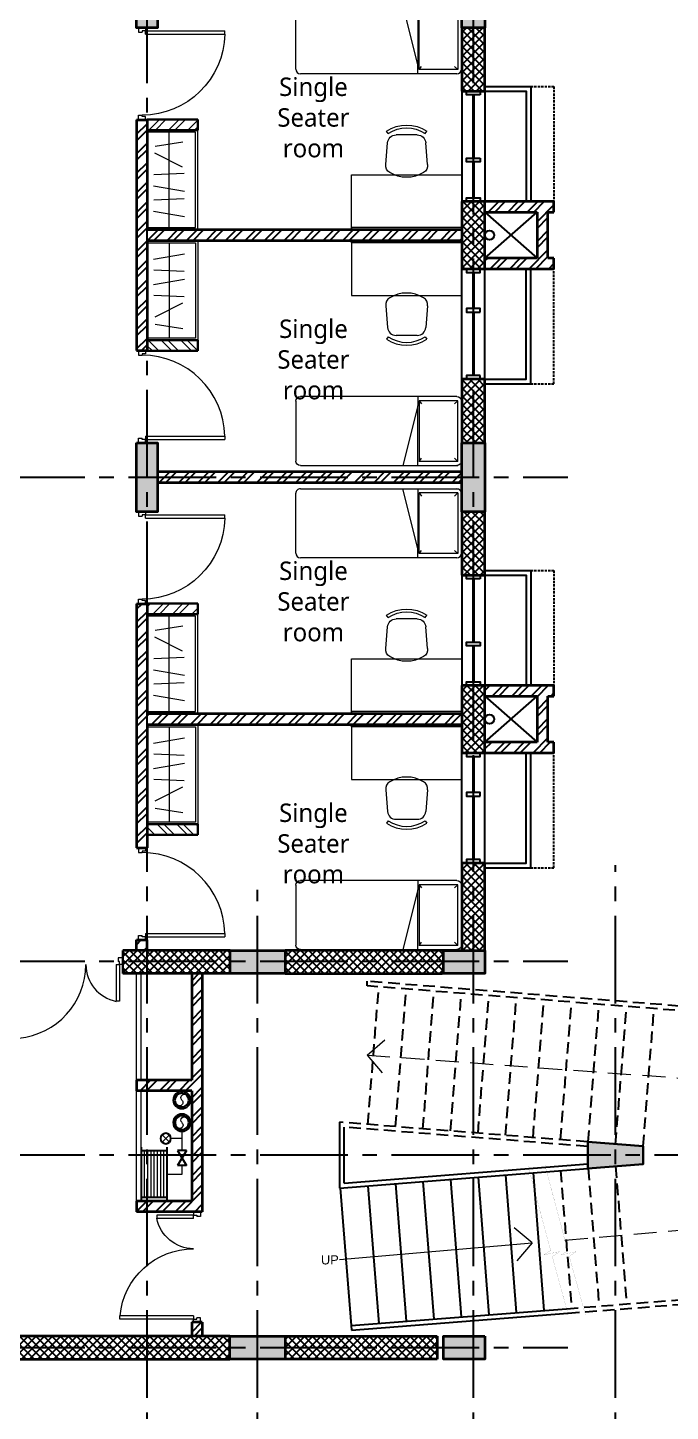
# Model space of a CAD drawing. Header units: millimetres. Extents: x -1107453 to -240403, y -265431 to 143409.
# Drawn here: x -292100 to -285118, y -50503 to -35466 of the extents above; entities that cross this region are included whole.
import ezdxf

# ---------------------------------------------------------------- set-up
doc = ezdxf.new("R2010")
doc.units = ezdxf.units.MM
doc.header["$MEASUREMENT"] = 0
for name, pattern in [('CENTER2', [28.575, 19.05, -3.175, 3.175, -3.175]), ('DASHED2', [0.375, 0.25, -0.125]), ('HIDDEN', [0.375, 0.25, -0.125]), ('HIDDEN2', [4.7625, 3.175, -1.5875])]:
    doc.linetypes.add(name, pattern=pattern)
for name, color, linetype in [('A-Anno-Grid Lines', 154, 'Continuous'), ('A-Elevation', 4, 'Continuous'), ('A-Steps', 3, 'Continuous'), ('A-Wall Patt', 8, 'Continuous'), ('A-Window', 4, 'Continuous'), ('S-Conc Patt', 9, 'Continuous')]:
    doc.layers.add(name, color=color, linetype=linetype)
for name, color, linetype, lineweight in [('A-Detail Lines', 8, 'Continuous', 25), ('A-Door', 4, 'Continuous', 9), ('A-Wall Sec', 1, 'Continuous', 30), ('A-WIN', 5, 'Continuous', 25), ('column hatch', 12, 'Continuous', 5), ('S-Concrete', 40, 'Continuous', 30), ('STAIR', 3, 'Continuous', 9), ('text', 7, 'Continuous', 9), ('Wall HATCH', 8, 'Continuous', 15)]:
    doc.layers.add(name, color=color, linetype=linetype, lineweight=lineweight)
doc.layers.add('frntr', color=32, linetype='Continuous', lineweight=15, true_color=0xbd5e00)
doc.layers.add('I-Furniture', color=7, linetype='Continuous', lineweight=15, true_color=0xc76300)
doc.styles.get("Standard").update_dxf_attribs({"font": 'trebuc.ttf'})
pattern_1 = [(45, (-151.27, -71520.88), (-44.194174, 44.194174), []), (135, (-151.27, -71520.88), (-44.194174, -44.194174), [])]
pattern_2 = [(45, (-807740.9, 84432.88), (-106.066017, 106.066017), []), (45, (-807670.2, 84432.88), (-106.066017, 106.066017), [])]

# ---------------------------------------------------------------- blocks, each defined once
blk = doc.blocks.new('ABL_Door_S - 1000 x 2100-11-3 Second Floor Lvl')
at = {"layer": 'A-Door', "color": 5}
for p, q in [((-500, 38), (-450, 38)), ((-500, -38), (-500, 38)), ((-450, 38), (-450, -3)), ((450, 38), (450, -3)), ((500, 38), (450, 38)), ((500, -38), (500, 38)), ((-500, -38), (-465, -38)), ((-465, -3), (-450, -3)), ((-465, -38), (-465, -3)), ((-430, -38), (-465, -38)), ((465, -3), (450, -3)), ((465, -38), (465, -3)), ((500, -38), (465, -38))]:
    blk.add_line(p, q, dxfattribs=at)
at = {"layer": 'A-Door', "color": 5, "lineweight": 18}
for p, q in [((-465, -38), (-465, -903)), ((-430, -38), (-430, -903)), ((-430, -903), (-465, -903))]:
    blk.add_line(p, q, dxfattribs=at)
at = {"layer": 'A-Door'}
blk.add_arc((-450, -2), 900, 271.2981, 359.9894, dxfattribs=at)
blk = doc.blocks.new('W 1200')
at = {"layer": 'A-Window', "linetype": 'HIDDEN', "ltscale": 100}
for p, q in [((552588, 7900), (552588, 9150)), ((552838, 7900), (552588, 7900))]:
    blk.add_line(p, q, dxfattribs=at)
at = {"layer": 'A-Window', "color": 2, "lineweight": 40}
for p, q in [((553463, 8720), (553463, 9110)), ((553463, 7990), (553463, 8680))]:
    blk.add_line(p, q, dxfattribs=at)
at = {"layer": 'A-Window', "color": 5}
for points in [[(553338, 7900), (552838, 7900), (552838, 9150)], [(553338, 7950), (552888, 7950), (552888, 9150)]]:
    blk.add_lwpolyline(points, dxfattribs=at)
at = {"layer": 'A-Window'}
for points in [[(553338, 7950), (553338, 9150)], [(553588, 7950), (553588, 9150)], [(553388, 8680), (553388, 8720), (553538, 8720), (553538, 8680), (553388, 8680)]]:
    blk.add_lwpolyline(points, dxfattribs=at)
for points in [[(553388, 9150), (553538, 9150), (553538, 9110), (553388, 9110)], [(553388, 7990), (553538, 7990), (553538, 7950), (553388, 7950)]]:
    blk.add_lwpolyline(points, close=True, dxfattribs=at)
blk = doc.blocks.new('Door 1200')
at = {"layer": 'A-Door', "color": 5, "lineweight": 18}
for p, q in [((524084, 16182), (524084, 16132)), ((524084, 16182), (524159, 16182)), ((524084, 16132), (524124, 16132)), ((524124, 16147), (524124, 16132)), ((524159, 16147), (524124, 16147)), ((524159, 16182), (524159, 16147)), ((524159, 16147), (524557, 16147)), ((524159, 16112), (524159, 16147)), ((524159, 16112), (524557, 16112)), ((524557, 16147), (524557, 16112)), ((524159, 15052), (524159, 15017)), ((524159, 15052), (524958, 15052)), ((524958, 15017), (524958, 15052)), ((524084, 15032), (524124, 15032)), ((524084, 14982), (524084, 15032)), ((524084, 14982), (524159, 14982)), ((524124, 15017), (524124, 15032)), ((524159, 15017), (524124, 15017)), ((524159, 14982), (524159, 15017)), ((524159, 15017), (524958, 15017))]:
    blk.add_line(p, q, dxfattribs=at)
at = {"layer": 'A-Door', "lineweight": 18}
for centre, radius, start, end in [((524155, 16193), 411, 270.5695, 348.692), ((524157, 14978), 804, 5.3148, 89.8715)]:
    blk.add_arc(centre, radius, start, end, dxfattribs=at)
blk = doc.blocks.new('f h')
at = {"layer": 'A-WIN'}
for p, q in [((1010874, -78570), (1010972, -78570)), ((1010874, -78570), (1010972, -78734)), ((1010972, -78570), (1010874, -78734)), ((1011088, -78536), (1011088, -79120)), ((1011088, -78575), (1011368, -78575)), ((1011368, -78536), (1011368, -79120)), ((1010874, -78734), (1010972, -78734)), ((1011088, -79081), (1011368, -79081))]:
    blk.add_line(p, q, dxfattribs=at)
at = {"layer": 'A-WIN', "ltscale": 50}
for centre, radius in [((1010925, -78023), 93.8), ((1010925, -78023), 75), ((1010924, -78269), 93.8), ((1010924, -78269), 75)]:
    blk.add_circle(centre, radius, dxfattribs=at)
at = {"layer": 'A-WIN'}
blk.add_circle((1011100, -78441), 56.6, dxfattribs=at)
at = {"layer": 'Wall HATCH'}
for p, q in [((1010923, -78570), (1010923, -78344)), ((1010923, -78441), (1011044, -78441)), ((1011140, -78401), (1011060, -78481)), ((1011140, -78481), (1011060, -78401)), ((1011123, -78575), (1011123, -79081)), ((1011158, -78575), (1011158, -79081)), ((1011193, -78575), (1011193, -79081)), ((1011228, -78575), (1011228, -79081)), ((1011263, -78575), (1011263, -79081)), ((1011298, -78575), (1011298, -79081)), ((1011333, -78575), (1011333, -79081)), ((1010923, -78828), (1010923, -78734)), ((1011088, -78828), (1010923, -78828))]:
    blk.add_line(p, q, dxfattribs=at)
at = {"layer": 'Wall HATCH', "ltscale": 50}
for centre in [(1010899, -77997), (1010897, -78242)]:
    blk.add_arc(centre, 37.5, 314.6267, 134.6267, dxfattribs=at)
at = {"layer": 'Wall HATCH'}
for centre in [(1010952, -78050), (1010950, -78296)]:
    blk.add_arc(centre, 37.5, 134.6267, 314.6267, dxfattribs=at)
blk = doc.blocks.new('column 2.03')
at = {"layer": 'S-Conc Patt'}
h = blk.add_hatch(color=256, dxfattribs=at)
h.paths.add_polyline_path([(-391825, -41890), (-391778, -42135), (-392229, -42223), (-392277, -41978)])
h.paths.add_polyline_path([(-417144, -42306), (-417144, -42556), (-417593, -42556), (-417593, -42306)])
h.paths.add_polyline_path([(-386479, -25584), (-386233, -25536), (-386090, -26272), (-386335, -26320)])
h.paths.add_polyline_path([(-385475, -30747), (-385229, -30699), (-385086, -31436), (-385332, -31483)])
h.paths.add_polyline_path([(-394133, -32430), (-393887, -32382), (-393744, -33119), (-393990, -33166)])
h.paths.add_polyline_path([(-395136, -27267), (-394891, -27219), (-394748, -27955), (-394993, -28003)])
h.paths.add_polyline_path([(-417394, -22076), (-417144, -22076), (-417144, -22826), (-417394, -22826)])
h.paths.add_polyline_path([(-417394, -27336), (-417144, -27336), (-417144, -28086), (-417394, -28086)])
h.paths.add_polyline_path([(-417394, -32596), (-417144, -32596), (-417144, -33346), (-417394, -33346)])
h.paths.add_polyline_path([(-426214, -32596), (-425964, -32596), (-425964, -33346), (-426214, -33346)])
h.paths.add_polyline_path([(-426214, -27336), (-425964, -27336), (-425964, -28086), (-426214, -28086)])
h.paths.add_polyline_path([(-399019, -17228), (-398769, -17228), (-398769, -17978), (-399019, -17978)])
h.paths.add_polyline_path([(-399019, -11280), (-398769, -11280), (-398769, -12030), (-399019, -12030)])
h.paths.add_polyline_path([(-399019, -14460), (-398769, -14460), (-398769, -15210), (-399019, -15210)])
h.paths.add_polyline_path([(-415129, -17161), (-415379, -17161), (-415379, -17911), (-415129, -17911)])
h.paths.add_polyline_path([(-415129, -12030), (-415379, -12030), (-415379, -11280), (-415129, -11280)])
h.paths.add_polyline_path([(-415129, -15210), (-415379, -15210), (-415379, -14460), (-415129, -14460)])
h.paths.add_polyline_path([(-427169, -19106), (-426919, -19106), (-426919, -19856), (-427169, -19856)])
h.paths.add_polyline_path([(-421929, -11530), (-421929, -11280), (-422679, -11280), (-422679, -11530)])
h.paths.add_polyline_path([(-422679, -13701), (-422429, -13701), (-422429, -14451), (-422679, -14451)])
h.paths.add_polyline_path([(-428649, -19106), (-428399, -19106), (-428399, -19856), (-428649, -19856)])
h.paths.add_polyline_path([(-428649, -17161), (-428399, -17161), (-428399, -17911), (-428649, -17911)])
h.paths.add_polyline_path([(-422679, -17161), (-422429, -17161), (-422429, -17911), (-422679, -17911)])
h.paths.add_polyline_path([(-417144, -17161), (-417394, -17161), (-417394, -17911), (-417144, -17911)])
h.paths.add_polyline_path([(-420929, -17161), (-420699, -17161), (-420699, -17911), (-420929, -17911)])
h.paths.add_polyline_path([(-386030, -15131), (-385784, -15083), (-385641, -15819), (-385886, -15867)])
h.paths.add_polyline_path([(-390781, -18036), (-390733, -18281), (-391471, -18425), (-391519, -18179)])
h.paths.add_polyline_path([(-387914, -36727), (-387688, -36683), (-387600, -37135), (-387826, -37179)])
h.paths.add_polyline_path([(-389447, -41411), (-389400, -41656), (-389989, -41771), (-390036, -41525)])
h.paths.add_polyline_path([(-422429, -19106), (-422429, -19336), (-423179, -19336), (-423179, -19106)])
h.paths.add_polyline_path([(-383067, -38123), (-383024, -38349), (-383470, -38436), (-383514, -38210)])
h.paths.add_polyline_path([(-387024, -38892), (-386980, -39118), (-387432, -39206), (-387476, -38980)])
h.paths.add_polyline_path([(-383484, -35984), (-383440, -36209), (-383892, -36297), (-383936, -36071)])
h.paths.add_polyline_path([(-385427, -38358), (-385201, -38314), (-385115, -38756), (-385341, -38799)])
h.paths.add_polyline_path([(-385462, -36368), (-385418, -36594), (-385870, -36682), (-385914, -36456)])
h.paths.add_polyline_path([(-422429, -40296), (-422429, -40526), (-422879, -40526), (-422879, -40296)])
h.paths.add_polyline_path([(-422429, -38461), (-422659, -38461), (-422659, -38001), (-422429, -38001)])
h.paths.add_polyline_path([(-426469, -40296), (-426469, -40526), (-426919, -40526), (-426919, -40296)])
h.paths.add_polyline_path([(-426468, -38116), (-426468, -38346), (-426919, -38346), (-426919, -38116)])
h.paths.add_polyline_path([(-424789, -40066), (-424559, -40066), (-424559, -40526), (-424789, -40526)])
h.paths.add_polyline_path([(-424444, -38116), (-424444, -38346), (-424904, -38346), (-424904, -38116)])
h.paths.add_polyline_path([(-390643, -31752), (-390417, -31708), (-390274, -32444), (-390500, -32488)])
h.paths.add_polyline_path([(-389949, -26258), (-389723, -26214), (-389580, -26951), (-389805, -26995)])
h.paths.add_polyline_path([(-390863, -21556), (-390906, -21330), (-390170, -21187), (-390126, -21413)])
h.paths.add_polyline_path([(-393588, -16600), (-393363, -16556), (-393219, -17293), (-393445, -17336)])
h.paths.add_polyline_path([(-420929, -22076), (-420699, -22076), (-420699, -22826), (-420929, -22826)])
h.paths.add_polyline_path([(-386497, -40837), (-386449, -41083), (-387039, -41197), (-387087, -40952)])
h.paths.add_polyline_path([(-422428, -42306), (-422428, -42556), (-423028, -42556), (-423028, -42306)])
h.paths.add_polyline_path([(-387111, -17323), (-386866, -17275), (-386723, -18011), (-386969, -18059)])
h.paths.add_polyline_path([(-419312, -38116), (-419312, -38366), (-419912, -38366), (-419912, -38116)])
h.paths.add_polyline_path([(-426419, -22566), (-426419, -22316), (-427169, -22316), (-427169, -22566)])
h.paths.add_polyline_path([(-382684, -40096), (-382636, -40342), (-383077, -40427), (-383125, -40182)])
h.paths.add_polyline_path([(-419313, -42306), (-419313, -42556), (-419913, -42556), (-419913, -42306)])
h.paths.add_polyline_path([(-426467, -42306), (-426467, -42556), (-426918, -42556), (-426918, -42306)])
h.paths.add_polyline_path([(-399318, -16420), (-399068, -16420), (-399068, -17170), (-399318, -17170)])
h.paths.add_polyline_path([(-399319, -11280), (-399069, -11280), (-399069, -12030), (-399319, -12030)])
h.paths.add_polyline_path([(-414829, -12030), (-415079, -12030), (-415079, -11280), (-414829, -11280)])
h.paths.add_polyline_path([(-415079, -19600), (-414829, -19600), (-414829, -20350), (-415079, -20350)])
h.paths.add_polyline_path([(-399069, -20350), (-399319, -20350), (-399319, -19600), (-399069, -19600)])
h.paths.add_polyline_path([(-404329, -17095), (-404559, -17095), (-404559, -16495), (-404329, -16495)])
h.paths.add_polyline_path([(-415079, -16420), (-414829, -16420), (-414829, -17170), (-415079, -17170)])
h.paths.add_polyline_path([(-409589, -17095), (-409819, -17095), (-409819, -16495), (-409589, -16495)])
h.paths.add_polyline_path([(-390251, -37278), (-390203, -37524), (-390792, -37638), (-390840, -37393)])
h.paths.add_polyline_path([(-391647, -26588), (-391421, -26545), (-391278, -27281), (-391504, -27325)])
h.paths.add_polyline_path([(-420929, -27336), (-420699, -27336), (-420699, -28086), (-420929, -28086)])
h.paths.add_polyline_path([(-420929, -32596), (-420699, -32596), (-420699, -33346), (-420929, -33346)])
h.paths.add_polyline_path([(-399319, -14460), (-399069, -14460), (-399069, -15210), (-399319, -15210)])
h.paths.add_polyline_path([(-404559, -14535), (-404329, -14535), (-404329, -15135), (-404559, -15135)])
h.paths.add_polyline_path([(-409819, -14535), (-409589, -14535), (-409589, -15135), (-409819, -15135)])
h.paths.add_polyline_path([(-414829, -15210), (-415079, -15210), (-415079, -14460), (-414829, -14460)])
h.paths.add_polyline_path([(-391888, -16270), (-391642, -16222), (-391499, -16958), (-391745, -17006)])
h.paths.add_polyline_path([(-397078, -17279), (-396833, -17231), (-396689, -17967), (-396935, -18015)])
h.paths.add_polyline_path([(-428649, -13701), (-428399, -13701), (-428399, -14451), (-428649, -14451)])
h.paths.add_polyline_path([(-385658, -17040), (-385413, -16993), (-385270, -17729), (-385516, -17776)])
h.paths.add_polyline_path([(-386690, -11731), (-386445, -11683), (-386302, -12419), (-386547, -12467)])
h.paths.add_polyline_path([(-392548, -12873), (-392303, -12826), (-392159, -13562), (-392405, -13610)])
h.paths.add_polyline_path([(-392632, -37741), (-392584, -37987), (-393036, -38074), (-393083, -37829)])
h.paths.add_polyline_path([(-388945, -31422), (-388719, -31378), (-388576, -32114), (-388802, -32158)])
h.paths.add_polyline_path([(-386254, -20426), (-386206, -20671), (-386942, -20815), (-386990, -20569)])
h.paths.add_polyline_path([(-392650, -21425), (-392425, -21381), (-392282, -22117), (-392507, -22161)])
h.paths.add_polyline_path([(-396140, -22103), (-395895, -22056), (-395752, -22792), (-395997, -22840)])
h.paths.add_polyline_path([(-404744, -11530), (-404744, -11280), (-404144, -11280), (-404144, -11530)])
h.paths.add_polyline_path([(-410004, -11530), (-410004, -11280), (-409404, -11280), (-409404, -11530)])
h.paths.add_polyline_path([(-404744, -20350), (-404744, -20100), (-404144, -20100), (-404144, -20350)])
h.paths.add_polyline_path([(-410004, -20350), (-410004, -20100), (-409404, -20100), (-409404, -20350)])
h.paths.add_polyline_path([(-423179, -22546), (-423179, -22316), (-422429, -22316), (-422429, -22546)])
h.paths.add_polyline_path([(-422658, -27336), (-422428, -27336), (-422428, -28086), (-422658, -28086)])
h.paths.add_polyline_path([(-417144, -38116), (-417144, -38366), (-417593, -38366), (-417593, -38116)])
h.paths.add_polyline_path([(-422659, -32596), (-422429, -32596), (-422429, -33346), (-422659, -33346)])
h.paths.add_polyline_path([(-393355, -11530), (-393355, -11280), (-392605, -11280), (-392605, -11530)])
at = {"layer": 'S-Concrete', "lineweight": 35}
for points in [[(-420929, -27336), (-420699, -27336), (-420699, -28086), (-420929, -28086), (-420929, -27336)], [(-420929, -32596), (-420699, -32596), (-420699, -33346), (-420929, -33346), (-420929, -32596)], [(-419312, -38116), (-419312, -38366), (-419912, -38366), (-419912, -38116), (-419312, -38116)], [(-417144, -38116), (-417144, -38366), (-417593, -38366), (-417593, -38116), (-417144, -38116)], [(-419313, -42306), (-419313, -42556), (-419913, -42556), (-419913, -42306), (-419313, -42306)], [(-417144, -42306), (-417144, -42556), (-417593, -42556), (-417593, -42306), (-417144, -42306)]]:
    blk.add_lwpolyline(points, dxfattribs=at)
for points in [[(-417394, -27336), (-417144, -27336), (-417144, -28086), (-417394, -28086)], [(-417394, -32596), (-417144, -32596), (-417144, -33346), (-417394, -33346)]]:
    blk.add_lwpolyline(points, close=True, dxfattribs=at)
blk = doc.blocks.new('s g h s l')
at = {"layer": 'S-Conc Patt'}
blk.add_hatch(color=256, dxfattribs=at).paths.add_polyline_path([(521138, -8797), (521138, -9087), (521738, -9040), (521738, -8844)])
at = {"layer": 'A-Elevation', "linetype": 'HIDDEN2', "ltscale": 40}
for p, q in [((523272, -7411), (518738, -7052)), ((518738, -7102), (518738, -7052)), ((523222, -7457), (518738, -7102)), ((523222, -7457), (523222, -10428)), ((523272, -7411), (523272, -10474)), ((521138, -8797), (518438, -8583)), ((521138, -8847), (518488, -8637)), ((520906, -10610), (523222, -10428)), ((520919, -10659), (523272, -10474))]:
    blk.add_line(p, q, dxfattribs=at)
at = {"layer": 'A-Elevation'}
for p, q in [((518438, -8583), (518438, -9300)), ((518488, -9245), (518488, -8637)), ((518438, -9300), (521138, -9087)), ((518488, -9245), (521138, -9037)), ((518566, -10794), (520906, -10610)), ((518570, -10844), (520919, -10659)), ((518566, -10794), (518570, -10844))]:
    blk.add_line(p, q, dxfattribs=at)
at = {"layer": 'A-Steps', "linetype": 'DASHED2', "ltscale": 500}
for p, q in [((518748, -8607), (518866, -7112)), ((519047, -8631), (519165, -7136)), ((519346, -8655), (519464, -7159)), ((519645, -8678), (519763, -7183)), ((519944, -8702), (520062, -7207)), ((520243, -8726), (520361, -7230)), ((520542, -8749), (520660, -7254)), ((520841, -8773), (520960, -7278)), ((521140, -8797), (521259, -7301)), ((521439, -8821), (521558, -7325)), ((521738, -8844), (521857, -7349)), ((520841, -9111), (520960, -10606)), ((521140, -9087), (521259, -10583)), ((521439, -9064), (521558, -10559))]:
    blk.add_line(p, q, dxfattribs=at)
at = {"layer": 'A-Steps'}
for p, q in [((520243, -9158), (520360, -10653)), ((520542, -9134), (520659, -10629)), ((518448, -9299), (518566, -10794)), ((518747, -9275), (518865, -10771)), ((519046, -9252), (519164, -10747)), ((519346, -9228), (519463, -10723)), ((519645, -9205), (519762, -10700)), ((519944, -9181), (520061, -10676))]:
    blk.add_line(p, q, dxfattribs=at)
at = {"layer": 'S-Concrete'}
blk.add_lwpolyline([(521138, -8797), (521738, -8844), (521738, -9040), (521138, -9087), (521138, -8797)], dxfattribs=at)
at = {"layer": 'STAIR', "color": 5, "const_width": 1}
for points in [[(520486, -9052), (520732, -9977), (520660, -10026), (520830, -9989), (520750, -10043), (520925, -10679)], [(520672, -9052), (520918, -9977), (520846, -10026), (521016, -9989), (520936, -10043), (521111, -10679)]]:
    blk.add_lwpolyline(points, dxfattribs=at)
at = {"layer": 'text'}
for p, q in [((518738, -7854), (518932, -7688)), ((518738, -7854), (518904, -8048)), ((520531, -9895), (520336, -9731)), ((518438, -10077), (520531, -9895)), ((520531, -9895), (520367, -10090))]:
    blk.add_line(p, q, dxfattribs=at)
at = {"layer": 'text', "linetype": 'DASHED2', "ltscale": 1000}
for p, q in [((518738, -7854), (522472, -8128)), ((522472, -8128), (522472, -9726)), ((520888, -9864), (522472, -9726))]:
    blk.add_line(p, q, dxfattribs=at)
at = {"layer": 'text', "insert": (518237, -10029), "char_height": 100, "width": 230.66, "attachment_point": 1}
blk.add_mtext('{\\fArial|b0|i0|c0|p34;UP}', dxfattribs=at)
blk = doc.blocks.new('Grid Girls Hostel')
at = {"layer": 'A-Anno-Grid Lines', "linetype": 'CENTER2', "ltscale": 50}
for p, q in [((520466, -13007.2), (520466, 25744.1)), ((516921, -13007.2), (516921, 13896.8)), ((506718.2, -1573.2), (521493.2, -1573.2)), ((522010.9, -13007.2), (522010.9, -5788.6)), ((518122.4, -13007.2), (518122.4, -6058.1)), ((506718.2, -6833.2), (521493.2, -6833.2)), ((506718.9, -8938.2), (523989.5, -8938.2)), ((506718.9, -11033.2), (521493.9, -11033.2))]:
    blk.add_line(p, q, dxfattribs=at)
blk = doc.blocks.new('A$C4AD23F1D')
at = {"layer": 'I-Furniture', "true_color": 0xff4dff}
blk.add_hatch(color=211, dxfattribs=at).paths.add_polyline_path([(0, 25), (0, 0), (1200, 0), (1200, 25)])
at = {"layer": 'frntr', "color": 203, "true_color": 0xb63cc3}
blk.add_lwpolyline([(0, 0), (1200, 0), (1200, 25), (0, 25)], close=True, dxfattribs=at)
blk = doc.blocks.new('A$C0E3E786B')
at = {"layer": 'I-Furniture', "ltscale": 0.1}
for p, q in [((-1905, 916), (-205, 916)), ((-1481, 916), (-1481, 816)), ((-1955, 216), (-1955, 866)), ((-1915, 872), (-1881, 837)), ((-1915, 872), (-1495, 872)), ((-1915, 211), (-1915, 872)), ((-1495, 872), (-1521, 837)), ((-1495, 872), (-1495, 211)), ((-1481, 166), (-1481, 816)), ((-1481, 816), (-1320, 166)), ((-155, 866), (-155, 216)), ((-1915, 211), (-1881, 246)), ((-1915, 211), (-1495, 211)), ((-1915, 166), (-1915, 167)), ((-205, 166), (-1915, 166)), ((-1495, 211), (-1521, 246))]:
    blk.add_line(p, q, dxfattribs=at)
for centre, start, end in [((-1905, 866), 90, 180), ((-205, 866), 0, 90), ((-1905, 216), 180, 270), ((-205, 216), 270, 0)]:
    blk.add_arc(centre, 50, start, end, dxfattribs=at)
blk = doc.blocks.new('A$C30AF02BA')
at = {"layer": 'I-Furniture', "color": 9, "ltscale": 0.1, "true_color": 0xbababa}
for p, q in [((-224, 28), (-224, 1063)), ((-73, 913), (-374, 958)), ((-369, 684), (-70, 837)), ((-390, 615), (-60, 601)), ((-55, 482), (-393, 423)), ((-390, 340), (-60, 326)), ((-55, 207), (-393, 147))]:
    blk.add_line(p, q, dxfattribs=at)
at = {"layer": 'I-Furniture', "ltscale": 0.1}
blk.add_lwpolyline([(-537, 3), (-537, 1088), (13, 1088), (13, 3)], close=True, dxfattribs=at)
blk.add_lwpolyline([(13, 28), (-512, 28), (-512, 1063), (13, 1063)], dxfattribs=at)
blk = doc.blocks.new('chair1')
at = {"layer": 'I-Furniture'}
for p, q in [((-320, 228), (-84, 207)), ((16, 201), (42, 219)), ((1, 115), (1, -115)), ((-320, -228), (-84, -207)), ((16, -201), (42, -219))]:
    blk.add_line(p, q, dxfattribs=at)
for centre, radius, start, end in [((-108, 0), 351, 148.407, 211.593), ((-328, 135), 92.9, 85.0303, 148.407), ((-92, 115), 92.9, 0, 85.0303), ((-278, 0), 356, 325.6197, 34.3803), ((-278, 0), 387, 325.6197, 34.3803), ((-92, -115), 92.9, 274.9697, 0), ((-328, -135), 92.9, 211.593, 274.9697)]:
    blk.add_arc(centre, radius, start, end, dxfattribs=at)
blk = doc.blocks.new('RRRR')
at = {"layer": 'Wall HATCH'}
h = blk.add_hatch(dxfattribs=at)
h.set_pattern_fill('ANSI32', color=256, scale=400, angle=360, style=0)
h.paths.add_polyline_path([(-87944, 22553), (-88494, 22553), (-88494, 22668), (-87944, 22668)])
at = {"layer": 'A-Wall Sec'}
for p, q in [((-87944, 22668), (-88494, 22668)), ((-88494, 22553), (-88494, 22668)), ((-87944, 22553), (-88494, 22553))]:
    blk.add_line(p, q, dxfattribs=at)
at = {"layer": 'I-Furniture', "ltscale": 0.1}
blk.add_lwpolyline([(-91364, 23756), (-90164, 23756), (-90164, 23156), (-91364, 23156)], close=True, dxfattribs=at)
at = {"layer": 'I-Furniture', "xscale": -1, "rotation": 180}
blk.add_blockref('A$C30AF02BA', (-87958, 23756), dxfattribs=at)
at = {"layer": 'I-Furniture', "ltscale": 0.1, "xscale": -1, "rotation": 90}
blk.add_blockref('chair1', (-90764, 22723), dxfattribs=at)
at = {"layer": 'I-Furniture'}
blk.add_blockref('A$C0E3E786B', (-89404, 21140), dxfattribs=at)

msp = doc.modelspace()

# ---------------------------------------------------------------- hatches: boundary and pattern name
at = {"layer": 'A-Wall Patt'}
h = msp.add_hatch(dxfattribs=at)
h.set_pattern_fill('ANSI37', color=256, scale=500, style=0)
h.set_pattern_definition([(45, (-151.97, -71520.88), (-44.194174, 44.194174), []), (135, (-151.97, -71520.88), (-44.194174, -44.194174), [])])
h.paths.add_polyline_path([(-287592.7, -45495.7), (-289302, -45495.7), (-289302, -45745.7), (-287592.7, -45745.7)])
h.paths.add_polyline_path([(-289902, -45495.7), (-291068.4, -45495.7), (-291068.4, -45745.7), (-289902, -45745.7)])
h.paths.add_polyline_path([(-287132.7, -30205.7), (-287382.7, -30205.7), (-287382.7, -30895.7), (-287132.7, -30895.7)])
h.paths.add_polyline_path([(-287132.7, -32460.7, -0.0001309), (-287132.7, -32460.6), (-287132.7, -32095.7), (-287382.7, -32095.7), (-287382.7, -32825.7), (-287132.7, -32825.7)])
h.paths.add_polyline_path([(-287132.7, -34025.7), (-287382.7, -34025.7), (-287382.7, -34715.7), (-287132.7, -34715.7)])
h.paths.add_polyline_path([(-287132.7, -35465.7), (-287382.7, -35465.7), (-287382.7, -36155.7), (-287132.7, -36155.7)])
h.paths.add_polyline_path([(-287132.7, -37720.7, -0.0000921), (-287132.7, -37720.7), (-287132.7, -37355.7), (-287382.7, -37355.7), (-287382.7, -38085.7), (-287132.7, -38085.7)])
h.paths.add_polyline_path([(-287132.7, -39285.7), (-287382.7, -39285.7), (-287382.7, -39975.7), (-287132.7, -39975.7)])
h.paths.add_polyline_path([(-287132.7, -40725.7), (-287382.7, -40725.7), (-287382.7, -41415.7), (-287132.7, -41415.7)])
h.paths.add_polyline_path([(-287132.7, -42980.7, -0.0000982), (-287132.7, -42980.7), (-287132.7, -42615.7), (-287182.7, -42615.7), (-287182.7, -42615.7), (-287332.7, -42615.7), (-287332.7, -42615.7), (-287382.7, -42615.7), (-287382.7, -42615.7), (-287382.7, -43345.7), (-287332.7, -43345.7), (-287332.7, -43345.7), (-287182.7, -43345.7), (-287182.7, -43345.7), (-287132.7, -43345.7), (-287132.7, -43345.7)])
h.paths.add_polyline_path([(-287132.7, -44545.7), (-287382.7, -44545.7), (-287382.7, -45495.7), (-287132.7, -45495.7)])
h = msp.add_hatch(dxfattribs=at)
h.set_pattern_fill('ANSI32', color=256, scale=400, angle=360, style=0)
h.set_pattern_definition(pattern_2)
h.paths.add_polyline_path([(-286562, -37970.7), (-287132, -37970.7), (-287132, -37470.7), (-286562, -37470.7)])
h.paths.add_polyline_path([(-287132, -37355.7), (-287132, -38085.7), (-286382, -38085.7), (-286382, -37970.7), (-286447, -37970.7), (-286447, -37470.7), (-286382, -37470.7), (-286382, -37355.7), (-286632, -37355.7)])
h.paths.add_polyline_path([(-290917, -38975.7), (-290802, -38975.7), (-290802, -37778.2), (-287382, -37778.2), (-287382, -37663.2), (-290802, -37663.2), (-290802, -36465.7), (-290917, -36465.7)])
h = msp.add_hatch(dxfattribs=at)
h.set_pattern_fill('ANSI32', color=256, scale=400, angle=360, style=0)
h.set_pattern_definition(pattern_2)
h.paths.add_polyline_path([(-287382, -40293.2), (-290687.7, -40293.2), (-290687.7, -40408.2), (-287382, -40408.2)])
h = msp.add_hatch(dxfattribs=at)
h.set_pattern_fill('ANSI32', color=256, scale=400, angle=360, style=0)
h.set_pattern_definition(pattern_2)
h.paths.add_polyline_path([(-286562, -42730.7), (-286562, -43230.7), (-287132, -43230.7), (-287132, -42730.7)])
h.paths.add_polyline_path([(-287382, -42615.7), (-287132, -42615.7), (-287132, -43345.7), (-287382, -43345.7), (-287382, -43345.7), (-287332, -43345.7), (-287332, -43345.7), (-287182, -43345.7), (-287182, -43345.7), (-287132, -43345.7), (-287132, -43345.7), (-286382, -43345.7), (-286382, -43230.7), (-286447, -43230.7), (-286447, -42730.7), (-286382, -42730.7), (-286382, -42615.7), (-286632, -42615.7), (-287382, -42615.7)])
h.paths.add_polyline_path([(-290802, -41725.7), (-290917, -41725.7), (-290917, -44360.7), (-290802, -44360.7), (-290802, -43038.2), (-287382, -43038.2), (-287382, -42923.2), (-290802, -42923.2)])
h = msp.add_hatch(dxfattribs=at)
h.set_pattern_fill('ANSI32', color=256, scale=400, angle=360, style=0)
h.set_pattern_definition([(45, (-151.27, -71520.88), (-106.06602, 106.06602), []), (45, (-80.56, -71520.88), (-106.06602, 106.06602), [])])
h.paths.add_polyline_path([(-290202.7, -45745.7), (-290317.7, -45745.7), (-290317.7, -46905.7), (-290917.7, -46905.7), (-290917.7, -47020.7), (-290317.7, -47020.7), (-290317.7, -48220.7), (-290917.7, -48220.7), (-290917.7, -48335.7), (-290202.7, -48335.7)])
h.paths.add_polyline_path([(-290202.7, -49535.7), (-290317.7, -49535.7), (-290317.7, -49685.7), (-290202.7, -49685.7)])
h.paths.add_polyline_path([(-290917, -45495.7), (-290802, -45495.7), (-290802, -45380.7), (-290917, -45380.7)])
h = msp.add_hatch(dxfattribs=at)
h.set_pattern_fill('ANSI37', color=256, scale=500, style=0)
h.set_pattern_definition(pattern_1)
h.paths.add_polyline_path([(-289902, -49685.7), (-292417, -49685.7), (-292417, -49935.7), (-289902, -49935.7)])
h = msp.add_hatch(dxfattribs=at)
h.set_pattern_fill('ANSI37', color=256, scale=500, style=0)
h.set_pattern_definition(pattern_1)
h.paths.add_polyline_path([(-287650, -49685.7), (-289302, -49685.7), (-289302, -49935.7), (-287650, -49935.7)])

# ---------------------------------------------------------------- linework, layer by layer
at = {"layer": 'A-Detail Lines', "ltscale": 15}
for p, q in [((-287132.7, -37470.7), (-286562.7, -37970.7)), ((-287132.7, -37970.7), (-286562.7, -37470.7)), ((-287132.7, -42730.7), (-286562.7, -43230.7)), ((-287132.7, -43230.7), (-286562.7, -42730.7))]:
    msp.add_line(p, q, dxfattribs=at)
at = {"layer": 'A-Detail Lines'}
for centre in [(-287082.7, -37720.7), (-287082.7, -42980.7)]:
    msp.add_circle(centre, 50, dxfattribs=at)
at = {"layer": 'A-Door'}
for p, q in [((-290917.7, -46905.7), (-290917.7, -45745.7)), ((-290867.7, -46905.7), (-290867.7, -45745.7)), ((-290917.7, -48220.7), (-290917.7, -47020.7)), ((-290867.7, -48220.7), (-290867.7, -47020.7))]:
    msp.add_line(p, q, dxfattribs=at)
at = {"layer": 'A-Wall Sec', "lineweight": 35}
for p, q in [((-287382.7, -35465.7), (-287382.7, -36155.7)), ((-287132.7, -36155.7), (-287132.7, -35465.7)), ((-287382.7, -36155.7), (-287132.7, -36155.7)), ((-290917, -36465.7), (-290917, -38975.7)), ((-290917, -36465.7), (-290802, -36465.7)), ((-290802, -36465.7), (-290802, -37663.2)), ((-287382.7, -37355.7), (-287382.7, -38085.7)), ((-286382.7, -37355.7), (-287382.7, -37355.7)), ((-287132.7, -38085.7), (-287132.7, -37355.7)), ((-286382.7, -37470.7), (-286382.7, -37355.7)), ((-287132.7, -37470.7), (-286562.7, -37470.7)), ((-286562.7, -37470.7), (-286562.7, -37970.7)), ((-286447.7, -37470.7), (-286382.7, -37470.7)), ((-286447.7, -37970.7), (-286447.7, -37470.7)), ((-287382, -37663.2), (-290802, -37663.2)), ((-290802, -37778.2), (-287382, -37778.2)), ((-290802, -37778.2), (-290802, -38975.7)), ((-286562.7, -37970.7), (-287132.7, -37970.7)), ((-286382.7, -37970.7), (-286447.7, -37970.7)), ((-286382.7, -38085.7), (-286382.7, -37970.7)), ((-287382.7, -38085.7), (-286382.7, -38085.7)), ((-290917, -38975.7), (-290802, -38975.7)), ((-287382.7, -39285.7), (-287382.7, -39975.7)), ((-287132.7, -39285.7), (-287382.7, -39285.7)), ((-287132.7, -39975.7), (-287132.7, -39285.7)), ((-287382, -40293.2), (-290687, -40293.2)), ((-290687, -40408.2), (-287382, -40408.2)), ((-287382.7, -40725.7), (-287382.7, -41415.7)), ((-287132.7, -41415.7), (-287132.7, -40725.7)), ((-287382.7, -41415.7), (-287132.7, -41415.7)), ((-290917, -41725.7), (-290917, -44380.7)), ((-290917, -41725.7), (-290802, -41725.7)), ((-290802, -41725.7), (-290802, -42923.2)), ((-287382.7, -42615.7), (-287382.7, -43345.7)), ((-286382.7, -42615.7), (-287382.7, -42615.7)), ((-287132.7, -43345.7), (-287132.7, -42615.7)), ((-286382.7, -42730.7), (-286382.7, -42615.7)), ((-287132.7, -42730.7), (-286562.7, -42730.7)), ((-286562.7, -42730.7), (-286562.7, -43230.7)), ((-286447.7, -42730.7), (-286382.7, -42730.7)), ((-286447.7, -43230.7), (-286447.7, -42730.7)), ((-287382, -42923.2), (-290802, -42923.2)), ((-290802, -43038.2), (-287382, -43038.2)), ((-290802, -43038.2), (-290802, -44380.7)), ((-286562.7, -43230.7), (-287132.7, -43230.7)), ((-286382.7, -43230.7), (-286447.7, -43230.7)), ((-286382.7, -43345.7), (-286382.7, -43230.7)), ((-287382.7, -43345.7), (-286382.7, -43345.7)), ((-290917, -44380.7), (-290802, -44380.7)), ((-287382.7, -44545.7), (-287382.7, -45495.7)), ((-287132.7, -44545.7), (-287382.7, -44545.7)), ((-287132.7, -45495.7), (-287132.7, -44545.7)), ((-290917, -45495.7), (-290917, -45380.7)), ((-290917, -45380.7), (-290802, -45380.7)), ((-290802, -45495.7), (-290802, -45380.7)), ((-289901.3, -45495.7), (-291067.7, -45495.7)), ((-287592.7, -45495.7), (-289302, -45495.7)), ((-289901.3, -45745.7), (-291067.7, -45745.7)), ((-290317.7, -45745.7), (-290317.7, -46905.7)), ((-290202.7, -45745.7), (-290202.7, -48335.7)), ((-289302, -45745.7), (-287592.7, -45745.7)), ((-290317.7, -46905.7), (-290917.7, -46905.7)), ((-290917.7, -46905.7), (-290917.7, -47020.7)), ((-290317.7, -47020.7), (-290917.7, -47020.7)), ((-290317.7, -47020.7), (-290317.7, -48220.7)), ((-290317.7, -48220.7), (-290917.7, -48220.7)), ((-290917.7, -48220.7), (-290917.7, -48335.7)), ((-290202.7, -48335.7), (-290917.7, -48335.7)), ((-290202.7, -49535.7), (-290317.7, -49535.7)), ((-290317.7, -49535.7), (-290317.7, -49685.7)), ((-290202.7, -49535.7), (-290202.7, -49685.7)), ((-289902, -49685.7), (-292417, -49685.7)), ((-289302, -49685.7), (-287650, -49685.7)), ((-287650, -49685.7), (-287650, -49935.7)), ((-292417, -49935.7), (-289902, -49935.7)), ((-287650, -49935.7), (-289302, -49935.7))]:
    msp.add_line(p, q, dxfattribs=at)
at = {"layer": 'A-Wall Sec'}
msp.add_line((-291067.7, -45495.7), (-291067.7, -45745.7), dxfattribs=at)

# ---------------------------------------------------------------- block references
at = {"rotation": 180}
for p in [(-378746.3, -13909.9), (-378746.3, -19169.9)]:
    msp.add_blockref('RRRR', p, dxfattribs=at)
at = {"xscale": -1}
for p in [(-378746.3, -61531.4), (-378746.3, -66791.4)]:
    msp.add_blockref('RRRR', p, dxfattribs=at)
at = {"layer": 'A-Anno-Grid Lines'}
msp.add_blockref('Grid Girls Hostel', (-807723.7, -38777.5), dxfattribs=at)
at = {"layer": 'A-Door', "xscale": -1, "rotation": 90}
for p in [(-290859.5, -35965.7), (-290859.5, -41225.7)]:
    msp.add_blockref('ABL_Door_S - 1000 x 2100-11-3 Second Floor Lvl', p, dxfattribs=at)
at = {"layer": 'A-Door', "rotation": 90}
for p in [(-290859.5, -39475.7), (-290859.5, -44880.7)]:
    msp.add_blockref('ABL_Door_S - 1000 x 2100-11-3 Second Floor Lvl', p, dxfattribs=at)
at = {"layer": 'column hatch'}
for name, p, rotation in [('W 1200', (266205.1, -28205.3), 180), ('W 1200', (266205.1, -33465.3), 180), ('Door 1200', (-307250.1, 478510.7), 270)]:
    msp.add_blockref(name, p, dxfattribs=dict(at, rotation=rotation))
at = {"layer": 'column hatch', "xscale": -1}
for name, p in [('W 1200', (266205.1, -47236)), ('W 1200', (266205.1, -52496)), ('Door 1200', (233860.9, -64518))]:
    msp.add_blockref(name, p, dxfattribs=at)
at = {"layer": 'column hatch'}
msp.add_blockref('s g h s l', (-807151, -38777.5), dxfattribs=at)
at = {"layer": 'I-Furniture', "color": 32, "true_color": 0xd67c2e, "rotation": 180}
for p in [(-287383.4, -37638.2), (-287383.4, -42898.2)]:
    msp.add_blockref('A$C4AD23F1D', p, dxfattribs=at)
at = {"layer": 'I-Furniture', "color": 32, "true_color": 0xd67c2e, "xscale": -1}
for p in [(-287383.4, -37803.2), (-287382.7, -43063.2)]:
    msp.add_blockref('A$C4AD23F1D', p, dxfattribs=at)
at = {"layer": 'S-Conc Patt'}
msp.add_blockref('column 2.03', (130010.8, -7380), dxfattribs=at)
at = {"layer": 'Wall HATCH', "xscale": -1}
msp.add_blockref('f h', (720500.3, 30903.1), dxfattribs=at)

# ---------------------------------------------------------------- texts
at = {"layer": 'text', "lineweight": 35, "char_height": 200, "width": 1506.419, "attachment_point": 5}
for insert in [(-288995.2, -36442.8), (-288994.9, -39072.8), (-288995.2, -41702.8), (-288995.6, -44332.8)]:
    msp.add_mtext('Single Seater room', dxfattribs=dict(at, insert=insert))

doc.saveas('drawing.dxf')
